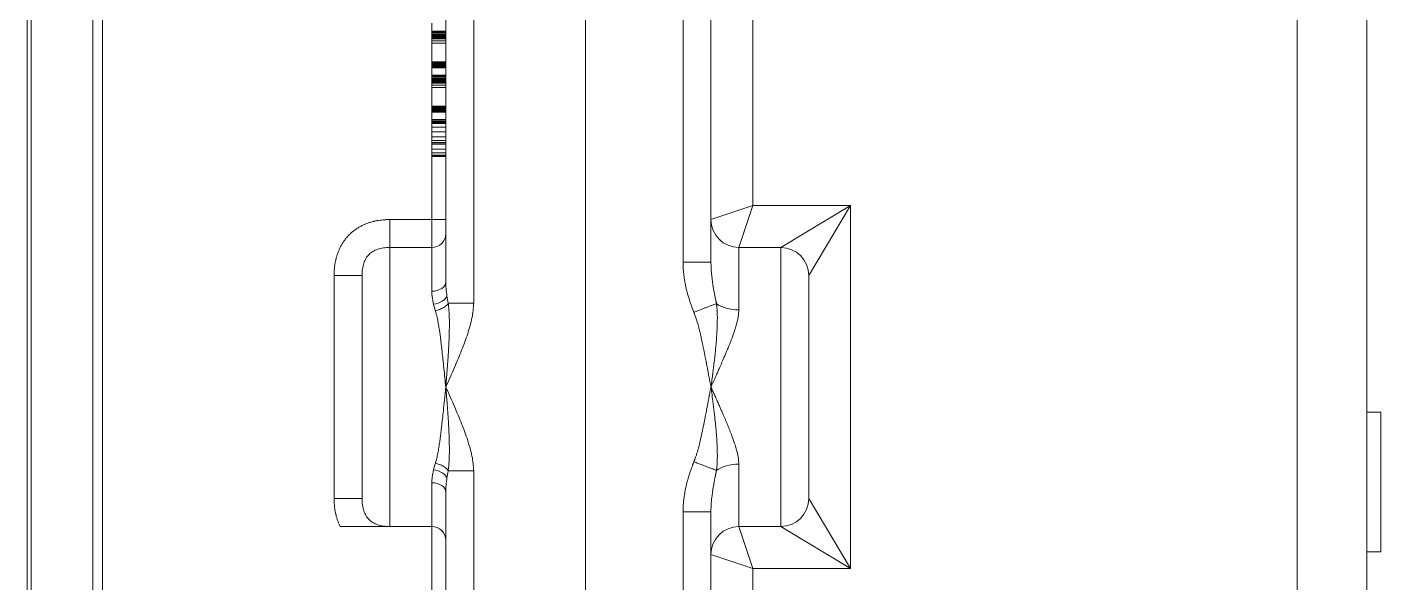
# Model space of a CAD drawing. Header units: millimetres. Extents: x -343 to 390, y -339 to 375.
# Drawn here: x -200.8 to -103.8, y -44 to -4.2 of the extents above; entities that cross this region are included whole.
import ezdxf

# ---------------------------------------------------------------- set-up
doc = ezdxf.new("R2010")
doc.units = ezdxf.units.MM
doc.linetypes.add('K5LT_THIN', pattern=[0])

# ---------------------------------------------------------------- blocks, each defined once
blk = doc.blocks.new('U9')
at = {"color": 7, "linetype": 'K5LT_THIN', "lineweight": 18}
for p, q in [((-160.782, -95), (-160.782, 95)), ((-160.782, -95), (-160.782, 95)), ((-200.782, -80), (-200.782, 80)), ((-200.489, -80), (-200.489, 80)), ((-196.074, -80), (-196.074, 80)), ((-195.367, -80), (-195.367, 80)), ((-109.782, -80), (-109.782, 80)), ((-104.782, -80), (-104.782, 50)), ((-168.782, 24), (-168.782, -24)), ((-170.782, 22.45), (-170.782, -22.45)), ((-153.782, -21.056), (-153.782, 21.056)), ((-151.782, -21.056), (-151.782, 21.056)), ((-148.782, -17), (-148.782, 17)), ((-171.782, -4.487), (-171.782, -3.918)), ((-170.782, -4.487), (-171.782, -4.487)), ((-171.782, -4.504), (-171.782, -4.487)), ((-171.782, -4.553), (-171.782, -4.504)), ((-170.782, -4.504), (-171.782, -4.504)), ((-171.782, -4.625), (-171.782, -4.553)), ((-170.782, -4.553), (-171.782, -4.553)), ((-171.782, -4.707), (-171.782, -4.625)), ((-170.782, -4.625), (-171.782, -4.625)), ((-170.782, -4.707), (-171.782, -4.707)), ((-171.782, -4.782), (-171.782, -4.707)), ((-170.782, -4.782), (-171.782, -4.782)), ((-171.782, -4.856), (-171.782, -4.782)), ((-170.782, -4.856), (-171.782, -4.856)), ((-171.782, -4.919), (-171.782, -4.856)), ((-171.782, -4.927), (-171.782, -4.919)), ((-170.782, -4.919), (-171.782, -4.919)), ((-171.782, -4.944), (-171.782, -4.927)), ((-170.782, -4.927), (-171.782, -4.927)), ((-170.782, -4.944), (-171.782, -4.944)), ((-171.782, -4.995), (-171.782, -4.944)), ((-170.782, -4.995), (-171.782, -4.995)), ((-171.782, -5.054), (-171.782, -4.995)), ((-171.782, -5.193), (-171.782, -5.054)), ((-170.782, -5.054), (-171.782, -5.054)), ((-170.782, -5.193), (-171.782, -5.193)), ((-171.782, -5.368), (-171.782, -5.193)), ((-170.782, -5.368), (-171.782, -5.368)), ((-171.782, -6.691), (-171.782, -5.368)), ((-171.782, -6.708), (-171.782, -6.691)), ((-170.782, -6.691), (-171.782, -6.691)), ((-171.782, -6.757), (-171.782, -6.708)), ((-170.782, -6.708), (-171.782, -6.708)), ((-171.782, -6.829), (-171.782, -6.757)), ((-170.782, -6.757), (-171.782, -6.757)), ((-170.782, -6.829), (-171.782, -6.829)), ((-171.782, -6.911), (-171.782, -6.829)), ((-170.782, -6.911), (-171.782, -6.911)), ((-171.782, -6.986), (-171.782, -6.911)), ((-170.782, -6.986), (-171.782, -6.986)), ((-171.782, -7.06), (-171.782, -6.986)), ((-171.782, -7.123), (-171.782, -7.06)), ((-170.782, -7.06), (-171.782, -7.06)), ((-171.782, -7.131), (-171.782, -7.123)), ((-170.782, -7.123), (-171.782, -7.123)), ((-170.782, -7.131), (-171.782, -7.131)), ((-171.782, -7.662), (-171.782, -7.131)), ((-171.782, -7.679), (-171.782, -7.662)), ((-170.782, -7.662), (-171.782, -7.662)), ((-171.782, -7.728), (-171.782, -7.679)), ((-170.782, -7.679), (-171.782, -7.679)), ((-171.782, -7.8), (-171.782, -7.728)), ((-170.782, -7.728), (-171.782, -7.728)), ((-171.782, -7.882), (-171.782, -7.8)), ((-170.782, -7.8), (-171.782, -7.8)), ((-170.782, -7.882), (-171.782, -7.882)), ((-171.782, -7.957), (-171.782, -7.882)), ((-170.782, -7.957), (-171.782, -7.957)), ((-171.782, -8.031), (-171.782, -7.957)), ((-171.782, -8.094), (-171.782, -8.031)), ((-170.782, -8.031), (-171.782, -8.031)), ((-170.782, -8.094), (-171.782, -8.094)), ((-171.782, -8.102), (-171.782, -8.094)), ((-170.782, -8.102), (-171.782, -8.102)), ((-171.782, -8.119), (-171.782, -8.102)), ((-170.782, -8.119), (-171.782, -8.119)), ((-171.782, -8.17), (-171.782, -8.119)), ((-170.782, -8.17), (-171.782, -8.17)), ((-171.782, -8.229), (-171.782, -8.17)), ((-170.782, -8.229), (-171.782, -8.229)), ((-171.782, -8.368), (-171.782, -8.229)), ((-171.782, -8.543), (-171.782, -8.368)), ((-170.782, -8.368), (-171.782, -8.368)), ((-171.782, -9.866), (-171.782, -8.543)), ((-170.782, -8.543), (-171.782, -8.543)), ((-171.782, -9.883), (-171.782, -9.866)), ((-170.782, -9.866), (-171.782, -9.866)), ((-171.782, -9.932), (-171.782, -9.883)), ((-170.782, -9.883), (-171.782, -9.883)), ((-170.782, -9.932), (-171.782, -9.932)), ((-171.782, -10.004), (-171.782, -9.932)), ((-171.782, -10.086), (-171.782, -10.004)), ((-170.782, -10.004), (-171.782, -10.004)), ((-170.782, -10.086), (-171.782, -10.086)), ((-171.782, -10.161), (-171.782, -10.086)), ((-170.782, -10.161), (-171.782, -10.161)), ((-171.782, -10.235), (-171.782, -10.161)), ((-171.782, -10.298), (-171.782, -10.235)), ((-170.782, -10.235), (-171.782, -10.235)), ((-170.782, -10.298), (-171.782, -10.298)), ((-171.782, -10.306), (-171.782, -10.298)), ((-170.782, -10.306), (-171.782, -10.306)), ((-171.782, -10.839), (-171.782, -10.306)), ((-170.782, -10.839), (-171.782, -10.839)), ((-171.782, -10.875), (-171.782, -10.839)), ((-170.782, -10.875), (-171.782, -10.875)), ((-171.782, -10.973), (-171.782, -10.875)), ((-171.782, -11.035), (-171.782, -10.973)), ((-170.782, -10.973), (-171.782, -10.973)), ((-171.782, -11.112), (-171.782, -11.035)), ((-170.782, -11.035), (-171.782, -11.035)), ((-170.782, -11.112), (-171.782, -11.112)), ((-171.782, -11.383), (-171.782, -11.112)), ((-171.782, -11.719), (-171.782, -11.383)), ((-170.782, -11.383), (-171.782, -11.383)), ((-170.782, -11.719), (-171.782, -11.719)), ((-171.782, -12.06), (-171.782, -11.719)), ((-171.782, -12.323), (-171.782, -12.06)), ((-170.782, -12.06), (-171.782, -12.06)), ((-171.782, -12.482), (-171.782, -12.323)), ((-170.782, -12.323), (-171.782, -12.323)), ((-171.782, -12.571), (-171.782, -12.482)), ((-170.782, -12.482), (-171.782, -12.482)), ((-170.782, -12.571), (-171.782, -12.571)), ((-171.782, -12.583), (-171.782, -12.571)), ((-171.782, -12.591), (-171.782, -12.583)), ((-170.782, -12.583), (-171.782, -12.583)), ((-171.782, -12.597), (-171.782, -12.591)), ((-170.782, -12.591), (-171.782, -12.591)), ((-170.782, -12.597), (-171.782, -12.597)), ((-171.782, -12.945), (-171.782, -12.597)), ((-171.782, -13.223), (-171.782, -12.945)), ((-170.782, -12.945), (-171.782, -12.945)), ((-171.782, -13.383), (-171.782, -13.223)), ((-170.782, -13.223), (-171.782, -13.223)), ((-171.782, -13.465), (-171.782, -13.383)), ((-170.782, -13.383), (-171.782, -13.383)), ((-171.782, -13.477), (-171.782, -13.465)), ((-170.782, -13.465), (-171.782, -13.465)), ((-171.782, -13.481), (-171.782, -13.477)), ((-170.782, -13.477), (-171.782, -13.477)), ((-170.782, -13.481), (-171.782, -13.481)), ((-171.782, -18), (-171.782, -13.481)), ((-151.782, -18), (-148.782, -17)), ((-149.782, -20), (-148.782, -17)), ((-148.782, -17), (-141.782, -17)), ((-146.782, -20), (-141.782, -17)), ((-144.782, -22), (-141.782, -17)), ((-141.782, -17), (-141.782, -43)), ((-174.782, -18), (-174.782, -20)), ((-171.782, -18), (-174.782, -18)), ((-171.782, -18), (-171.782, -20)), ((-170.782, -18), (-171.782, -18)), ((-174.782, -20), (-174.832, -20)), ((-171.782, -20), (-174.782, -20)), ((-174.782, -40), (-174.782, -20)), ((-171.782, -23.137), (-171.782, -20)), ((-149.782, -20), (-146.782, -20)), ((-149.782, -24.472), (-149.782, -20)), ((-146.782, -40), (-146.782, -20)), ((-153.782, -21.056), (-151.782, -21.056)), ((-178.782, -38), (-178.782, -22)), ((-176.782, -22), (-178.782, -22)), ((-176.782, -38), (-176.782, -22)), ((-144.782, -38), (-144.782, -22)), ((-168.782, -24), (-170.612, -24)), ((-176.782, -34.4), (-176.782, -25.6)), ((-104.782, -31.805), (-103.782, -31.805)), ((-103.782, -31.805), (-103.782, -41.805)), ((-149.782, -40), (-149.782, -35.528)), ((-168.782, -36), (-170.612, -36)), ((-168.782, -36), (-168.782, -95)), ((-171.782, -40), (-171.782, -36.863)), ((-170.782, -37.55), (-170.782, -87.45)), ((-178.782, -38), (-176.782, -38)), ((-176.782, -38), (-176.781, -38.05)), ((-141.782, -43), (-144.782, -38)), ((-153.782, -38.944), (-151.782, -38.944)), ((-153.782, -91.029), (-153.782, -38.944)), ((-151.782, -91.029), (-151.782, -38.944)), ((-174.782, -40), (-178.351, -40)), ((-171.782, -40), (-174.782, -40)), ((-171.782, -47.819), (-171.782, -40)), ((-149.782, -40), (-146.782, -40)), ((-148.782, -43), (-149.782, -40)), ((-141.782, -43), (-146.782, -40)), ((-148.782, -43), (-151.782, -42)), ((-104.782, -41.805), (-103.782, -41.805)), ((-148.782, -43), (-141.782, -43)), ((-148.782, -74.615), (-148.782, -43))]:
    blk.add_line(p, q, dxfattribs=at)
for centre, radius, start, end in [((-149.782, -18), 2, 180, 270), ((-171.782, -19), 1, 270, 0), ((-146.782, -22), 2, 0, 90), ((-146.782, -38), 2, 270, 0), ((-171.782, -41), 1, 0, 90), ((-149.782, -42), 2, 90, 180)]:
    blk.add_arc(centre, radius, start, end, dxfattribs=at)
for centre, major_axis, ratio, start_param, end_param in [((-171.782, -22.45), (1, 0), 0.686349, 4.712389, 6.283185), ((-171.658, -23.472), (0.977, 0.214), 0.584486, 4.585203, 5.925011), ((-149.782, -23.367), (2, 0), 0.552771, 3.776681, 4.712389), ((-149.782, -36.633), (-2, 0), 0.552771, 4.712389, 5.648072), ((-171.658, -36.528), (0.977, -0.214), 0.584486, 0.358174, 1.697983), ((-171.782, -37.55), (1, 0), 0.686349, 0, 1.570796)]:
    blk.add_ellipse(centre, major_axis=major_axis, ratio=ratio, start_param=start_param, end_param=end_param, dxfattribs=at)
for points, knots in [([(-178.782, -22), (-178.782, -21.989), (-178.782, -21.975), (-178.781, -21.949), (-178.781, -21.937), (-178.781, -21.899), (-178.78, -21.874), (-178.779, -21.812), (-178.777, -21.775), (-178.774, -21.701), (-178.772, -21.664), (-178.765, -21.554), (-178.758, -21.48), (-178.747, -21.375), (-178.743, -21.343), (-178.729, -21.237), (-178.718, -21.161), (-178.69, -21.01), (-178.675, -20.935), (-178.653, -20.842), (-178.649, -20.825), (-178.626, -20.732), (-178.605, -20.656), (-178.558, -20.504), (-178.533, -20.428), (-178.501, -20.345), (-178.499, -20.338), (-178.468, -20.257), (-178.436, -20.182), (-178.368, -20.032), (-178.331, -19.957), (-178.271, -19.849), (-178.252, -19.814), (-178.211, -19.745), (-178.19, -19.71), (-178.146, -19.641), (-178.123, -19.606), (-178.076, -19.537), (-178.051, -19.502), (-178.023, -19.464), (-178.02, -19.461), (-177.994, -19.426), (-177.971, -19.396), (-177.922, -19.335), (-177.897, -19.305), (-177.844, -19.244), (-177.817, -19.213), (-177.761, -19.153), (-177.732, -19.122), (-177.7, -19.09), (-177.698, -19.088), (-177.694, -19.084), (-177.691, -19.081), (-177.659, -19.05), (-177.629, -19.02), (-177.568, -18.964), (-177.538, -18.937), (-177.477, -18.885), (-177.447, -18.86), (-177.386, -18.811), (-177.355, -18.787), (-177.321, -18.762), (-177.317, -18.759), (-177.279, -18.731), (-177.245, -18.706), (-177.175, -18.659), (-177.141, -18.636), (-177.071, -18.592), (-177.037, -18.571), (-176.968, -18.53), (-176.933, -18.51), (-176.824, -18.451), (-176.749, -18.414), (-176.6, -18.345), (-176.525, -18.314), (-176.444, -18.283), (-176.437, -18.28), (-176.354, -18.249), (-176.278, -18.223), (-176.126, -18.176), (-176.05, -18.155), (-175.957, -18.132), (-175.94, -18.128), (-175.847, -18.106), (-175.771, -18.091), (-175.62, -18.064), (-175.545, -18.052), (-175.439, -18.039), (-175.407, -18.035), (-175.301, -18.023), (-175.227, -18.017), (-175.117, -18.01), (-175.08, -18.008), (-175.007, -18.004), (-174.97, -18.003), (-174.908, -18.001), (-174.883, -18.001), (-174.832, -18), (-174.805, -18), (-174.782, -18)], [8.198293, 8.198293, 8.198293, 8.198293, 8.323173, 8.323173, 8.449135, 8.449135, 8.701685, 8.701685, 9.066081, 9.066081, 9.426325, 9.426325, 10.138263, 10.138263, 10.439038, 10.439038, 11.149686, 11.149686, 11.850523, 11.850523, 12.009825, 12.009825, 12.706693, 12.706693, 13.400265, 13.400265, 13.462388, 13.462388, 14.145129, 14.145129, 14.836022, 14.836022, 15.160927, 15.160927, 15.489851, 15.489851, 15.823673, 15.823673, 16.163911, 16.163911, 16.201211, 16.201211, 16.507146, 16.507146, 16.820505, 16.820505, 17.14272, 17.14272, 17.475519, 17.475519, 17.5, 17.5, 17.524481, 17.524481, 17.85728, 17.85728, 18.179495, 18.179495, 18.492854, 18.492854, 18.798789, 18.798789, 18.836089, 18.836089, 19.176327, 19.176327, 19.510149, 19.510149, 19.839073, 19.839073, 20.163978, 20.163978, 20.854871, 20.854871, 21.537612, 21.537612, 21.599735, 21.599735, 22.293307, 22.293307, 22.990175, 22.990175, 23.149477, 23.149477, 23.850314, 23.850314, 24.560962, 24.560962, 24.861737, 24.861737, 25.573675, 25.573675, 25.93435, 25.93435, 26.298315, 26.298315, 26.550217, 26.550217, 26.801707, 26.801707, 26.801707, 26.801707]), ([(-153.003, -24.64), (-153.011, -24.621), (-153.019, -24.603), (-153.035, -24.563), (-153.043, -24.543), (-153.059, -24.504), (-153.066, -24.484), (-153.082, -24.445), (-153.089, -24.426), (-153.112, -24.368), (-153.127, -24.328), (-153.156, -24.25), (-153.171, -24.21), (-153.213, -24.093), (-153.241, -24.014), (-153.329, -23.757), (-153.385, -23.576), (-153.46, -23.313), (-153.481, -23.232), (-153.523, -23.07), (-153.543, -22.989), (-153.58, -22.826), (-153.598, -22.745), (-153.631, -22.581), (-153.646, -22.499), (-153.675, -22.334), (-153.688, -22.251), (-153.712, -22.086), (-153.722, -22.003), (-153.741, -21.838), (-153.749, -21.755), (-153.763, -21.59), (-153.768, -21.507), (-153.778, -21.302), (-153.78, -21.179), (-153.782, -21.056)], [-3.868495, -3.868495, -3.868495, -3.868495, -3.588547, -3.588547, -3.345513, -3.345513, -3.105308, -3.105308, -2.870192, -2.870192, -2.417407, -2.417407, -1.974066, -1.974066, -1.08285, -1.08285, 0.92404, 0.92404, 1.801581, 1.801581, 2.673871, 2.673871, 3.540849, 3.540849, 4.402455, 4.402455, 5.258634, 5.258634, 6.109333, 6.109333, 6.94706, 6.94706, 7.776825, 7.776825, 9, 9, 9, 9]), ([(-151.392, -24.023), (-151.394, -24.005), (-151.397, -23.974), (-151.402, -23.94), (-151.406, -23.919), (-151.409, -23.904), (-151.412, -23.89), (-151.416, -23.874), (-151.42, -23.855), (-151.425, -23.829), (-151.433, -23.792), (-151.444, -23.741), (-151.458, -23.677), (-151.473, -23.605), (-151.489, -23.523), (-151.507, -23.435), (-151.529, -23.324), (-151.558, -23.171), (-151.596, -22.96), (-151.644, -22.67), (-151.696, -22.308), (-151.743, -21.89), (-151.774, -21.467), (-151.782, -21.187), (-151.782, -21.056)], [0, 0, 0, 0, 0.274761, 0.473254, 0.595479, 0.699543, 0.848263, 1.000634, 1.159075, 1.333788, 1.666811, 2.109493, 2.624839, 3.23348, 3.887283, 4.608955, 5.434842, 6.63735, 8.409466, 10.718354, 13.965711, 17.616392, 21.493689, 25, 25, 25, 25]), ([(-171.658, -24.065), (-171.682, -23.964), (-171.725, -23.764), (-171.77, -23.453), (-171.782, -23.246), (-171.782, -23.137)], [0, 0, 0, 0, 1.899865, 3.79973, 6, 6, 6, 6]), ([(-171.527, -24.53), (-171.46, -24.517), (-171.332, -24.485), (-171.158, -24.423), (-171.008, -24.351), (-170.881, -24.275), (-170.773, -24.192), (-170.679, -24.1), (-170.632, -24.035), (-170.612, -24)], [0, 0, 0, 0, 1.704748, 3.238774, 4.571968, 5.923833, 7.216903, 8.481288, 10, 10, 10, 10]), ([(-168.782, -24), (-168.807, -24.343), (-168.832, -24.687), (-168.976, -25.413), (-169.089, -25.792), (-169.337, -26.564), (-169.489, -26.963), (-169.805, -27.769), (-169.983, -28.183), (-170.359, -29.06), (-170.57, -29.53), (-170.782, -30)], [0, 0, 0, 0, 0.1256637, 0.1256637, 0.2513274, 0.2513274, 0.3769911, 0.3769911, 0.5026548, 0.5026548, 0.6435011, 0.6435011, 0.6435011, 0.6435011]), ([(-170.612, -24), (-170.601, -24.075), (-170.582, -24.221), (-170.561, -24.434), (-170.546, -24.647), (-170.535, -24.868), (-170.528, -25.112), (-170.525, -25.372), (-170.525, -25.651), (-170.529, -25.946), (-170.537, -26.25), (-170.547, -26.559), (-170.561, -26.873), (-170.577, -27.203), (-170.597, -27.554), (-170.621, -27.927), (-170.649, -28.327), (-170.68, -28.742), (-170.712, -29.147), (-170.739, -29.478), (-170.758, -29.714), (-170.768, -29.84), (-170.774, -29.906), (-170.776, -29.936), (-170.778, -29.957), (-170.779, -29.973), (-170.78, -29.983), (-170.781, -29.992), (-170.781, -29.998), (-170.782, -30)], [0, 0, 0, 0, 1.128974, 2.198186, 3.140355, 4.280685, 5.456777, 6.785227, 8.184085, 9.675704, 11.253612, 12.787735, 14.341041, 15.997355, 17.767099, 19.624205, 21.588802, 23.765608, 25.836312, 27.650233, 28.715595, 29.351824, 29.555209, 29.689844, 29.790208, 29.853847, 29.921564, 29.966933, 30, 30, 30, 30]), ([(-153.003, -24.64), (-152.795, -24.56), (-152.503, -24.447), (-152.154, -24.313), (-151.938, -24.23), (-151.745, -24.157), (-151.556, -24.085), (-151.447, -24.043), (-151.392, -24.023)], [0, 0, 0, 0, 2.888167, 4.063102, 5.241353, 6.363574, 7.453592, 9, 9, 9, 9]), ([(-151.782, -30), (-151.758, -29.827), (-151.715, -29.502), (-151.656, -29.05), (-151.602, -28.633), (-151.552, -28.22), (-151.502, -27.784), (-151.457, -27.356), (-151.42, -26.963), (-151.393, -26.64), (-151.375, -26.381), (-151.362, -26.179), (-151.352, -26.006), (-151.344, -25.839), (-151.337, -25.661), (-151.331, -25.467), (-151.327, -25.279), (-151.326, -25.113), (-151.326, -24.956), (-151.327, -24.814), (-151.331, -24.673), (-151.337, -24.555), (-151.344, -24.442), (-151.352, -24.345), (-151.36, -24.265), (-151.367, -24.199), (-151.375, -24.141), (-151.383, -24.081), (-151.389, -24.042), (-151.392, -24.023)], [0, 0, 0, 0, 2.645038, 4.945375, 6.901011, 9.009094, 11.24047, 13.556794, 15.542662, 17.227699, 18.467651, 19.471886, 20.280793, 21.07697, 21.993426, 22.956525, 23.983021, 24.781957, 25.386583, 26.265224, 26.805231, 27.397617, 27.946812, 28.426677, 28.798516, 29.109169, 29.390612, 29.680909, 30, 30, 30, 30]), ([(-171.527, -24.53), (-171.503, -24.61), (-171.461, -24.762), (-171.406, -24.988), (-171.36, -25.201), (-171.321, -25.41), (-171.285, -25.62), (-171.248, -25.859), (-171.205, -26.152), (-171.156, -26.528), (-171.102, -26.97), (-171.044, -27.474), (-170.983, -28.041), (-170.894, -28.886), (-170.827, -29.553), (-170.782, -30)], [0, 0, 0, 0, 0.851214, 1.596953, 2.309664, 2.981815, 3.629363, 4.293039, 5.198484, 6.296907, 7.639729, 9.044273, 10.588138, 12.3803, 16, 16, 16, 16]), ([(-151.782, -30), (-151.794, -29.935), (-151.806, -29.871), (-151.831, -29.742), (-151.843, -29.677), (-151.858, -29.598), (-151.861, -29.584), (-151.873, -29.52), (-151.883, -29.469), (-151.905, -29.354), (-151.917, -29.289), (-151.942, -29.16), (-151.955, -29.095), (-151.974, -28.996), (-151.98, -28.962), (-152.005, -28.833), (-152.023, -28.738), (-152.065, -28.524), (-152.088, -28.404), (-152.113, -28.275), (-152.115, -28.265), (-152.142, -28.127), (-152.167, -27.998), (-152.207, -27.793), (-152.222, -27.718), (-152.248, -27.589), (-152.259, -27.536), (-152.284, -27.407), (-152.3, -27.332), (-152.326, -27.203), (-152.337, -27.15), (-152.363, -27.021), (-152.379, -26.947), (-152.4, -26.845), (-152.406, -26.819), (-152.417, -26.765), (-152.423, -26.739), (-152.445, -26.638), (-152.461, -26.563), (-152.489, -26.437), (-152.501, -26.384), (-152.529, -26.257), (-152.546, -26.184), (-152.576, -26.058), (-152.588, -26.005), (-152.619, -25.88), (-152.637, -25.808), (-152.671, -25.675), (-152.686, -25.614), (-152.719, -25.493), (-152.736, -25.432), (-152.756, -25.364), (-152.758, -25.355), (-152.776, -25.292), (-152.793, -25.239), (-152.826, -25.132), (-152.844, -25.079), (-152.876, -24.983), (-152.891, -24.941), (-152.922, -24.855), (-152.937, -24.813), (-152.959, -24.754), (-152.966, -24.738), (-152.978, -24.706), (-152.984, -24.69), (-152.994, -24.664), (-152.997, -24.654), (-153.002, -24.643), (-153.002, -24.642), (-153.003, -24.64)], [0, 0, 0, 0, 0.803499, 0.803499, 1.607045, 1.607045, 1.780916, 1.780916, 2.410634, 2.410634, 3.214314, 3.214314, 4.018108, 4.018108, 4.446584, 4.446584, 5.626108, 5.626108, 7.113846, 7.113846, 7.234842, 7.234842, 8.844738, 8.844738, 9.784162, 9.784162, 10.456101, 10.456101, 11.396563, 11.396563, 12.069369, 12.069369, 13.011242, 13.011242, 13.348157, 13.348157, 13.685212, 13.685212, 14.628988, 14.628988, 15.304602, 15.304602, 16.25117, 16.25117, 16.929043, 16.929043, 17.879274, 17.879274, 18.68744, 18.68744, 19.516241, 19.516241, 19.639782, 19.639782, 20.397469, 20.397469, 21.168783, 21.168783, 21.78749, 21.78749, 22.398647, 22.398647, 22.623155, 22.623155, 22.849432, 22.849432, 22.985161, 22.985161, 23.002194, 23.002194, 23.002194, 23.002194]), ([(-151.782, -30), (-151.722, -29.866), (-151.605, -29.604), (-151.441, -29.237), (-151.299, -28.918), (-151.183, -28.656), (-151.085, -28.432), (-150.996, -28.228), (-150.901, -28.008), (-150.799, -27.772), (-150.695, -27.527), (-150.604, -27.309), (-150.52, -27.102), (-150.435, -26.892), (-150.35, -26.677), (-150.277, -26.487), (-150.22, -26.332), (-150.172, -26.196), (-150.122, -26.052), (-150.064, -25.878), (-150.001, -25.682), (-149.944, -25.488), (-149.9, -25.317), (-149.864, -25.152), (-149.831, -24.96), (-149.803, -24.728), (-149.789, -24.56), (-149.782, -24.472)], [0, 0, 0, 0, 1.693168, 3.323891, 4.6667, 5.775887, 6.713896, 7.607423, 8.487163, 9.649189, 10.795037, 11.862281, 12.709386, 13.771518, 14.926497, 15.905574, 16.670819, 17.343349, 18.073714, 18.993616, 20.208272, 21.403181, 22.399994, 23.298092, 24.483978, 26.126645, 28, 28, 28, 28]), ([(-170.782, -30), (-170.814, -30.316), (-170.871, -30.886), (-170.95, -31.644), (-171.013, -32.238), (-171.066, -32.72), (-171.112, -33.118), (-171.154, -33.46), (-171.192, -33.747), (-171.227, -34.003), (-171.261, -34.228), (-171.295, -34.441), (-171.33, -34.643), (-171.368, -34.837), (-171.407, -35.018), (-171.447, -35.182), (-171.487, -35.333), (-171.514, -35.425), (-171.527, -35.469)], [0, 0, 0, 0, 3.044699, 5.484263, 7.361485, 8.90535, 10.30351, 11.416976, 12.444488, 13.323341, 14.14973, 14.898034, 15.685984, 16.439768, 17.147946, 17.832587, 18.440999, 19, 19, 19, 19]), ([(-170.782, -30), (-170.57, -30.47), (-170.359, -30.94), (-169.983, -31.817), (-169.805, -32.231), (-169.489, -33.037), (-169.337, -33.436), (-169.089, -34.208), (-168.976, -34.587), (-168.832, -35.313), (-168.807, -35.657), (-168.782, -36)], [0, 0, 0, 0, 0.1408463, 0.1408463, 0.26651, 0.26651, 0.3921737, 0.3921737, 0.5178374, 0.5178374, 0.6435011, 0.6435011, 0.6435011, 0.6435011]), ([(-170.782, -30), (-170.781, -30.008), (-170.78, -30.023), (-170.778, -30.047), (-170.776, -30.073), (-170.772, -30.11), (-170.767, -30.178), (-170.756, -30.313), (-170.734, -30.577), (-170.699, -31.017), (-170.653, -31.615), (-170.607, -32.271), (-170.573, -32.873), (-170.55, -33.36), (-170.537, -33.749), (-170.529, -34.075), (-170.525, -34.367), (-170.525, -34.626), (-170.528, -34.862), (-170.533, -35.073), (-170.541, -35.266), (-170.551, -35.431), (-170.562, -35.577), (-170.575, -35.71), (-170.589, -35.833), (-170.602, -35.93), (-170.609, -35.982), (-170.612, -36)], [0, 0, 0, 0, 0.113665, 0.216928, 0.320571, 0.481866, 0.738925, 1.2613, 2.358684, 4.422067, 7.399356, 10.712817, 13.609522, 15.850563, 17.575089, 19.101021, 20.454807, 21.697958, 22.755607, 23.76416, 24.640916, 25.429926, 26.042889, 26.640235, 27.269084, 27.74488, 28, 28, 28, 28]), ([(-153.002, -35.359), (-153.002, -35.358), (-153.002, -35.357), (-153, -35.352), (-152.998, -35.348), (-152.991, -35.328), (-152.985, -35.314), (-152.974, -35.284), (-152.968, -35.269), (-152.951, -35.225), (-152.94, -35.195), (-152.914, -35.122), (-152.898, -35.08), (-152.858, -34.965), (-152.834, -34.893), (-152.792, -34.761), (-152.775, -34.703), (-152.741, -34.585), (-152.724, -34.526), (-152.707, -34.463), (-152.706, -34.46), (-152.689, -34.398), (-152.674, -34.337), (-152.643, -34.217), (-152.628, -34.157), (-152.592, -34.012), (-152.572, -33.926), (-152.542, -33.8), (-152.533, -33.759), (-152.504, -33.633), (-152.485, -33.547), (-152.457, -33.419), (-152.448, -33.379), (-152.43, -33.295), (-152.421, -33.252), (-152.402, -33.164), (-152.393, -33.121), (-152.375, -33.036), (-152.367, -32.996), (-152.34, -32.867), (-152.322, -32.78), (-152.296, -32.651), (-152.288, -32.61), (-152.262, -32.482), (-152.244, -32.394), (-152.202, -32.18), (-152.177, -32.054), (-152.152, -31.925), (-152.151, -31.922), (-152.125, -31.789), (-152.1, -31.66), (-152.059, -31.449), (-152.044, -31.368), (-152.019, -31.238), (-152.01, -31.191), (-151.988, -31.079), (-151.976, -31.014), (-151.951, -30.885), (-151.938, -30.82), (-151.919, -30.718), (-151.912, -30.681), (-151.899, -30.616), (-151.894, -30.589), (-151.877, -30.497), (-151.864, -30.433), (-151.84, -30.304), (-151.827, -30.239), (-151.804, -30.116), (-151.793, -30.058), (-151.782, -30)], [12.001617, 12.001617, 12.001617, 12.001617, 12.014184, 12.014184, 12.065268, 12.065268, 12.277261, 12.277261, 12.4875, 12.4875, 12.910069, 12.910069, 13.525039, 13.525039, 14.577245, 14.577245, 15.413346, 15.413346, 16.221351, 16.221351, 16.262384, 16.262384, 17.06501, 17.06501, 17.853851, 17.853851, 18.965106, 18.965106, 19.479079, 19.479079, 20.58662, 20.58662, 21.09908, 21.09908, 21.651693, 21.651693, 22.203927, 22.203927, 22.715347, 22.715347, 23.818267, 23.818267, 24.328933, 24.328933, 25.430441, 25.430441, 27.000624, 27.000624, 27.040972, 27.040972, 28.650195, 28.650195, 29.668746, 29.668746, 30.258512, 30.258512, 31.062429, 31.062429, 31.866223, 31.866223, 32.33488, 32.33488, 32.669902, 32.669902, 33.473504, 33.473504, 34.277043, 34.277043, 35, 35, 35, 35]), ([(-149.782, -35.528), (-149.79, -35.433), (-149.804, -35.265), (-149.831, -35.041), (-149.86, -34.874), (-149.888, -34.738), (-149.922, -34.596), (-149.968, -34.429), (-150.025, -34.241), (-150.084, -34.06), (-150.138, -33.901), (-150.189, -33.756), (-150.27, -33.532), (-150.366, -33.283), (-150.47, -33.023), (-150.543, -32.84), (-150.616, -32.663), (-150.692, -32.481), (-150.799, -32.227), (-150.916, -31.956), (-151.041, -31.668), (-151.153, -31.412), (-151.272, -31.142), (-151.404, -30.845), (-151.532, -30.558), (-151.661, -30.27), (-151.741, -30.09), (-151.782, -30)], [0, 0, 0, 0, 2.017925, 3.524698, 4.522722, 5.277555, 6.082072, 7.119346, 8.262823, 9.332103, 10.156731, 10.863262, 11.673741, 13.684759, 14.651304, 15.508819, 16.326583, 17.187526, 18.070293, 19.82861, 20.852533, 21.897326, 23.205338, 24.349585, 25.710053, 26.866524, 28, 28, 28, 28]), ([(-151.392, -35.977), (-151.391, -35.971), (-151.388, -35.957), (-151.385, -35.935), (-151.382, -35.913), (-151.376, -35.873), (-151.369, -35.818), (-151.361, -35.746), (-151.354, -35.676), (-151.347, -35.603), (-151.342, -35.528), (-151.337, -35.449), (-151.333, -35.365), (-151.33, -35.276), (-151.328, -35.184), (-151.326, -35.083), (-151.326, -34.965), (-151.326, -34.823), (-151.328, -34.652), (-151.333, -34.462), (-151.34, -34.244), (-151.351, -33.996), (-151.369, -33.701), (-151.393, -33.356), (-151.429, -32.932), (-151.481, -32.408), (-151.554, -31.757), (-151.638, -31.079), (-151.718, -30.478), (-151.763, -30.138), (-151.782, -30)], [0, 0, 0, 0, 0.124101, 0.236104, 0.337152, 0.450123, 0.862406, 1.192539, 1.55862, 1.916742, 2.281192, 2.66968, 3.082207, 3.520155, 3.975611, 4.448577, 5.009654, 5.722773, 6.597686, 7.6082, 8.655091, 9.973753, 11.464572, 13.261029, 15.379662, 18.136289, 21.516103, 25.640601, 28.830693, 31, 31, 31, 31]), ([(-171.527, -35.469), (-171.461, -35.482), (-171.337, -35.513), (-171.169, -35.573), (-171.022, -35.642), (-170.892, -35.719), (-170.777, -35.805), (-170.68, -35.9), (-170.632, -35.966), (-170.612, -36)], [0, 0, 0, 0, 1.667658, 3.125721, 4.434807, 5.788117, 7.155489, 8.553985, 10, 10, 10, 10]), ([(-153.782, -38.944), (-153.781, -38.859), (-153.78, -38.775), (-153.774, -38.605), (-153.77, -38.52), (-153.758, -38.351), (-153.751, -38.267), (-153.734, -38.098), (-153.724, -38.014), (-153.702, -37.846), (-153.69, -37.763), (-153.663, -37.597), (-153.649, -37.515), (-153.617, -37.35), (-153.6, -37.267), (-153.564, -37.103), (-153.545, -37.021), (-153.505, -36.858), (-153.484, -36.777), (-153.439, -36.615), (-153.416, -36.534), (-153.382, -36.421), (-153.372, -36.389), (-153.338, -36.276), (-153.312, -36.196), (-153.259, -36.037), (-153.231, -35.958), (-153.189, -35.839), (-153.174, -35.799), (-153.145, -35.72), (-153.13, -35.68), (-153.106, -35.618), (-153.097, -35.594), (-153.079, -35.547), (-153.069, -35.524), (-153.051, -35.477), (-153.041, -35.452), (-153.022, -35.404), (-153.012, -35.382), (-153.002, -35.359)], [0, 0, 0, 0, 0.842928, 0.842928, 1.690588, 1.690588, 2.543361, 2.543361, 3.404898, 3.404898, 4.262625, 4.262625, 5.126424, 5.126424, 5.996178, 5.996178, 6.871769, 6.871769, 7.753079, 7.753079, 8.639986, 8.639986, 9, 9, 9.889911, 9.889911, 10.787905, 10.787905, 11.235436, 11.235436, 11.691055, 11.691055, 11.972523, 11.972523, 12.259782, 12.259782, 12.550454, 12.550454, 12.876214, 12.876214, 12.876214, 12.876214]), ([(-153.002, -35.359), (-152.896, -35.4), (-152.698, -35.477), (-152.423, -35.583), (-152.18, -35.676), (-151.956, -35.763), (-151.75, -35.841), (-151.555, -35.916), (-151.445, -35.957), (-151.392, -35.977)], [0, 0, 0, 0, 1.638947, 3.071211, 4.359541, 5.685488, 7.057386, 8.38534, 10, 10, 10, 10]), ([(-171.782, -36.863), (-171.782, -36.769), (-171.772, -36.576), (-171.73, -36.266), (-171.686, -36.051), (-171.658, -35.935)], [0, 0, 0, 0, 1.908652, 3.817304, 6, 6, 6, 6]), ([(-170.782, -37.55), (-170.782, -37.443), (-170.775, -37.226), (-170.747, -36.885), (-170.717, -36.65), (-170.699, -36.528)], [0, 0, 0, 0, 1.955946, 3.911893, 6, 6, 6, 6]), ([(-151.782, -38.944), (-151.782, -38.735), (-151.766, -38.351), (-151.715, -37.846), (-151.664, -37.465), (-151.623, -37.204), (-151.59, -37.011), (-151.565, -36.871), (-151.542, -36.748), (-151.523, -36.645), (-151.503, -36.547), (-151.486, -36.462), (-151.467, -36.368), (-151.451, -36.292), (-151.438, -36.23), (-151.43, -36.192), (-151.424, -36.164), (-151.419, -36.142), (-151.416, -36.129), (-151.413, -36.116), (-151.41, -36.101), (-151.406, -36.082), (-151.402, -36.054), (-151.397, -36.019), (-151.393, -35.991), (-151.392, -35.977)], [0, 0, 0, 0, 5.792868, 10.488522, 13.582587, 15.904665, 17.366078, 18.643489, 19.572457, 20.550413, 21.298498, 22.10791, 22.73576, 23.686451, 24.05362, 24.365151, 24.705459, 24.821841, 24.938266, 25.074343, 25.210018, 25.351173, 25.537979, 25.760894, 26, 26, 26, 26]), ([(-178.351, -40), (-178.369, -39.964), (-178.386, -39.928), (-178.436, -39.818), (-178.468, -39.743), (-178.499, -39.662), (-178.501, -39.655), (-178.533, -39.572), (-178.558, -39.496), (-178.605, -39.344), (-178.626, -39.268), (-178.649, -39.175), (-178.653, -39.158), (-178.675, -39.065), (-178.69, -38.99), (-178.718, -38.839), (-178.729, -38.763), (-178.743, -38.657), (-178.747, -38.625), (-178.754, -38.557), (-178.758, -38.52), (-178.764, -38.446), (-178.767, -38.409), (-178.772, -38.336), (-178.774, -38.299), (-178.777, -38.225), (-178.779, -38.188), (-178.78, -38.126), (-178.781, -38.101), (-178.781, -38.05), (-178.781, -38.023), (-178.782, -38)], [20.703598, 20.703598, 20.703598, 20.703598, 20.940762, 20.940762, 21.431479, 21.431479, 21.476129, 21.476129, 21.974631, 21.974631, 22.475502, 22.475502, 22.59, 22.59, 23.093724, 23.093724, 23.604499, 23.604499, 23.820679, 23.820679, 24.075432, 24.075432, 24.332381, 24.332381, 24.591615, 24.591615, 24.853213, 24.853213, 25.034267, 25.034267, 25.215025, 25.215025, 25.215025, 25.215025])]:
    blk.add_open_spline(points, degree=3, knots=knots, dxfattribs=at)
for points, degree in [([(-176.782, -22), (-176.782, -20), (-174.782, -20)], 2), ([(-170.699, -23.472), (-170.75, -23.121), (-170.781, -22.778), (-170.782, -22.45)], 3), ([(-171.658, -24.065), (-171.622, -24.215), (-171.573, -24.388), (-171.527, -24.53)], 3), ([(-170.699, -23.472), (-170.675, -23.643), (-170.642, -23.813), (-170.612, -24)], 3), ([(-171.527, -35.469), (-171.575, -35.62), (-171.62, -35.779), (-171.658, -35.935)], 3), ([(-170.612, -36), (-170.644, -36.196), (-170.674, -36.351), (-170.699, -36.528)], 3), ([(-176.782, -38), (-176.782, -40), (-174.782, -40)], 2)]:
    blk.add_open_spline(points, degree=degree, dxfattribs=at)
blk = doc.blocks.new('U0')
blk.add_blockref('U9', (0, 0))

msp = doc.modelspace()

# ---------------------------------------------------------------- block references
msp.add_blockref('U0', (0, 0))

doc.saveas('drawing.dxf')
